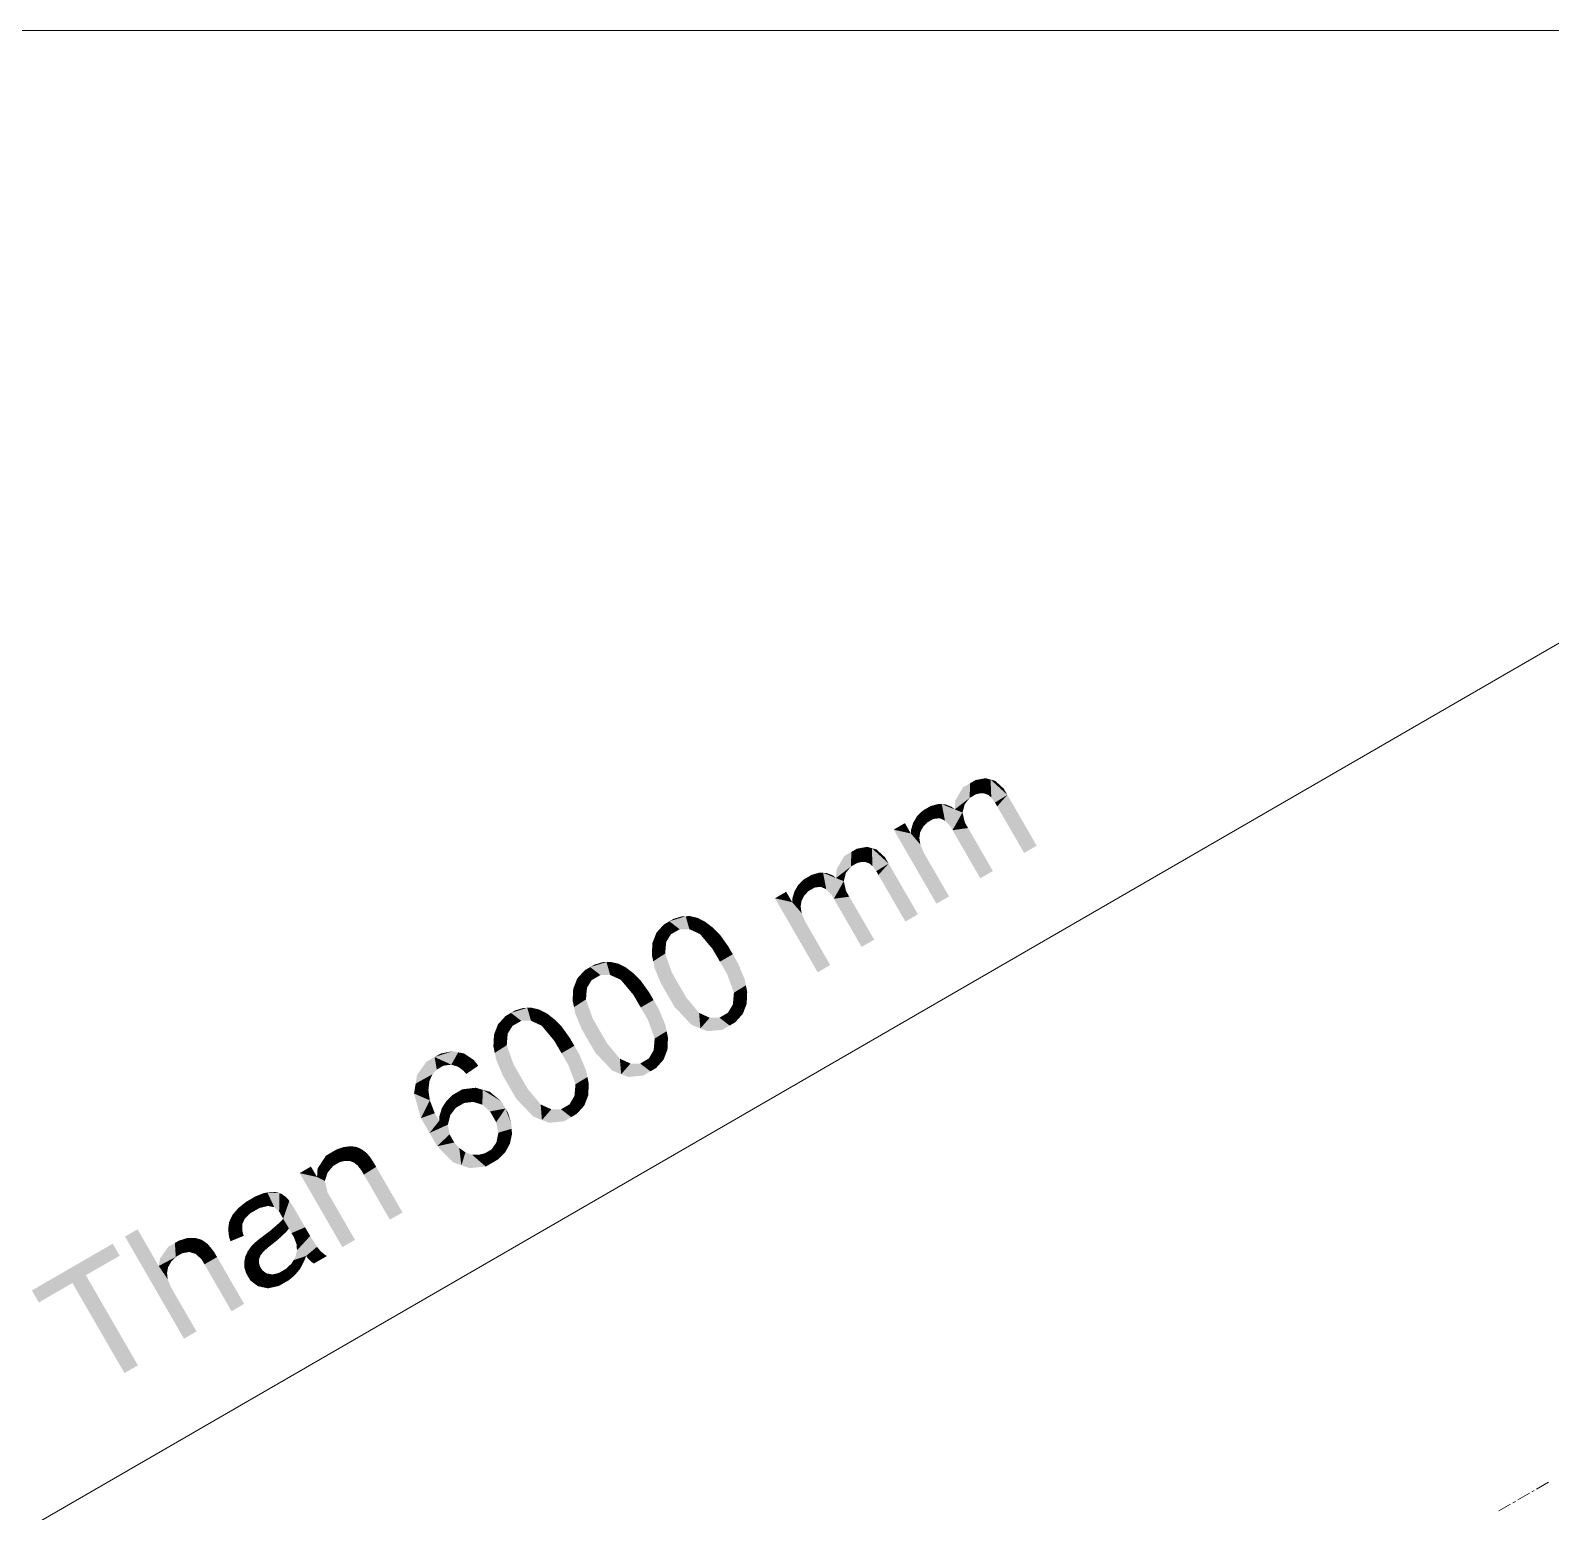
# Model space of a CAD drawing. Header units: millimetres. Extents: x 2 to 579, y 1 to 405.
# Drawn here: x 211.97 to 229.37, y 119.56 to 136.51 of the extents above; entities that cross this region are included whole.
import ezdxf

# ---------------------------------------------------------------- set-up
doc = ezdxf.new("R2010")
doc.units = ezdxf.units.MM
doc.linetypes.add('XKITLINE00', pattern=[0])
doc.layers.add('LinkedObject', color=7, linetype='Continuous', lineweight=0)

# ---------------------------------------------------------------- blocks, each defined once
blk = doc.blocks.new('*A4')
at = {"layer": 'LinkedObject'}
for points in [[(222.962, 127.934), (222.791, 127.929), (222.908, 127.95)], [(222.892, 127.775), (222.791, 127.929), (222.962, 127.934)], [(222.962, 127.934), (222.935, 127.759), (222.892, 127.775)], [(222.935, 127.759), (222.962, 127.934), (222.953, 127.744)], [(222.953, 127.744), (222.962, 127.934), (222.971, 127.729)], [(223.113, 127.831), (222.962, 127.934), (223.017, 127.919)], [(223.155, 127.759), (222.962, 127.934), (223.113, 127.831)], [(223.013, 127.671), (222.962, 127.934), (223.155, 127.759)], [(222.971, 127.729), (222.962, 127.934), (223.013, 127.671)], [(222.728, 127.892), (222.552, 127.593), (222.647, 127.846)], [(222.723, 127.724), (222.552, 127.593), (222.728, 127.892)], [(222.647, 127.846), (222.552, 127.593), (222.559, 127.696)], [(222.723, 127.724), (222.728, 127.892), (222.767, 127.749)], [(222.791, 127.929), (222.842, 127.777), (222.728, 127.892)], [(222.728, 127.892), (222.842, 127.777), (222.792, 127.764)], [(222.767, 127.749), (222.728, 127.892), (222.792, 127.764)], [(222.842, 127.777), (222.791, 127.929), (222.867, 127.776)], [(222.867, 127.776), (222.791, 127.929), (222.892, 127.775)], [(223.155, 127.759), (223.038, 127.628), (223.013, 127.671)], [(223.038, 127.628), (223.155, 127.759), (223.347, 127.094)], [(223.347, 127.094), (223.155, 127.759), (223.491, 127.177)], [(222.307, 127.483), (222.185, 127.578), (222.227, 127.603)], [(222.274, 127.63), (222.378, 127.492), (222.227, 127.603)], [(222.227, 127.603), (222.378, 127.492), (222.307, 127.483)], [(222.363, 127.655), (222.378, 127.492), (222.274, 127.63)], [(222.404, 127.653), (222.378, 127.492), (222.363, 127.655)], [(222.404, 127.653), (222.409, 127.479), (222.378, 127.492)], [(222.409, 127.479), (222.404, 127.653), (222.44, 127.465)], [(222.519, 127.621), (222.404, 127.653), (222.445, 127.651)], [(222.552, 127.593), (222.404, 127.653), (222.519, 127.621)], [(222.499, 127.403), (222.404, 127.653), (222.552, 127.593)], [(222.44, 127.465), (222.404, 127.653), (222.499, 127.403)], [(222.499, 127.403), (222.552, 127.593), (222.527, 127.355)], [(222.641, 127.558), (222.527, 127.355), (222.552, 127.593)], [(222.666, 127.651), (222.552, 127.593), (222.723, 127.724)], [(222.654, 127.604), (222.552, 127.593), (222.666, 127.651)], [(222.552, 127.593), (222.654, 127.604), (222.641, 127.558)], [(222.05, 127.317), (221.853, 127.361), (221.982, 127.436)], [(222.099, 127.478), (222.052, 127.359), (222.076, 127.44)], [(222.19, 127.395), (222.052, 127.359), (222.099, 127.478)], [(222.121, 127.516), (222.237, 127.443), (222.099, 127.478)], [(222.099, 127.478), (222.237, 127.443), (222.19, 127.395)], [(222.185, 127.578), (222.237, 127.443), (222.121, 127.516)], [(222.237, 127.443), (222.185, 127.578), (222.267, 127.46)], [(222.267, 127.46), (222.185, 127.578), (222.307, 127.483)], [(222.667, 127.445), (222.527, 127.355), (222.641, 127.558)], [(222.705, 127.38), (222.527, 127.355), (222.667, 127.445)], [(221.853, 127.361), (222.05, 127.317), (222.343, 126.514)], [(222.157, 127.333), (222.05, 127.317), (222.052, 127.359)], [(222.147, 127.265), (222.05, 127.317), (222.157, 127.333)], [(222.199, 127.095), (222.487, 126.597), (222.05, 127.317)], [(222.199, 127.095), (222.05, 127.317), (222.159, 127.19)], [(222.159, 127.19), (222.05, 127.317), (222.153, 127.227)], [(222.153, 127.227), (222.05, 127.317), (222.147, 127.265)], [(222.343, 126.514), (222.05, 127.317), (222.487, 126.597)], [(222.174, 127.364), (222.052, 127.359), (222.19, 127.395)], [(222.157, 127.333), (222.052, 127.359), (222.174, 127.364)], [(222.527, 127.355), (222.705, 127.38), (222.845, 126.804)], [(222.845, 126.804), (222.705, 127.38), (222.989, 126.888)], [(221.369, 127.106), (221.192, 126.807), (221.288, 127.06)], [(221.363, 126.938), (221.192, 126.807), (221.369, 127.106)], [(221.363, 126.938), (221.369, 127.106), (221.408, 126.964)], [(221.432, 127.143), (221.482, 126.991), (221.369, 127.106)], [(221.369, 127.106), (221.482, 126.991), (221.433, 126.978)], [(221.408, 126.964), (221.369, 127.106), (221.433, 126.978)], [(221.603, 127.149), (221.432, 127.143), (221.549, 127.164)], [(221.532, 126.989), (221.432, 127.143), (221.603, 127.149)], [(221.482, 126.991), (221.432, 127.143), (221.507, 126.99)], [(221.507, 126.99), (221.432, 127.143), (221.532, 126.989)], [(221.603, 127.149), (221.575, 126.974), (221.532, 126.989)], [(221.575, 126.974), (221.603, 127.149), (221.593, 126.959)], [(221.593, 126.959), (221.603, 127.149), (221.611, 126.944)], [(221.753, 127.046), (221.603, 127.149), (221.657, 127.134)], [(221.795, 126.973), (221.603, 127.149), (221.753, 127.046)], [(221.654, 126.886), (221.603, 127.149), (221.795, 126.973)], [(221.611, 126.944), (221.603, 127.149), (221.654, 126.886)], [(221.288, 127.06), (221.192, 126.807), (221.2, 126.91)], [(221.306, 126.866), (221.192, 126.807), (221.363, 126.938)], [(221.795, 126.973), (221.679, 126.843), (221.654, 126.886)], [(221.679, 126.843), (221.795, 126.973), (221.987, 126.309)], [(221.987, 126.309), (221.795, 126.973), (222.131, 126.392)], [(220.761, 126.73), (220.877, 126.657), (220.739, 126.692)], [(220.826, 126.793), (220.877, 126.657), (220.761, 126.73)], [(220.947, 126.698), (220.826, 126.793), (220.868, 126.817)], [(220.877, 126.657), (220.826, 126.793), (220.908, 126.675)], [(220.908, 126.675), (220.826, 126.793), (220.947, 126.698)], [(220.915, 126.844), (221.018, 126.707), (220.868, 126.817)], [(220.868, 126.817), (221.018, 126.707), (220.947, 126.698)], [(221.003, 126.869), (221.018, 126.707), (220.915, 126.844)], [(221.045, 126.867), (221.018, 126.707), (221.003, 126.869)], [(221.045, 126.867), (221.05, 126.693), (221.018, 126.707)], [(221.05, 126.693), (221.045, 126.867), (221.081, 126.679)], [(221.16, 126.835), (221.045, 126.867), (221.086, 126.865)], [(221.192, 126.807), (221.045, 126.867), (221.16, 126.835)], [(221.14, 126.617), (221.045, 126.867), (221.192, 126.807)], [(221.081, 126.679), (221.045, 126.867), (221.14, 126.617)], [(221.14, 126.617), (221.192, 126.807), (221.168, 126.57)], [(221.282, 126.772), (221.168, 126.57), (221.192, 126.807)], [(221.307, 126.66), (221.168, 126.57), (221.282, 126.772)], [(221.294, 126.819), (221.192, 126.807), (221.306, 126.866)], [(221.192, 126.807), (221.294, 126.819), (221.282, 126.772)], [(220.691, 126.531), (220.494, 126.576), (220.622, 126.65)], [(220.494, 126.576), (220.691, 126.531), (220.983, 125.728)], [(220.798, 126.547), (220.691, 126.531), (220.693, 126.574)], [(220.788, 126.479), (220.691, 126.531), (220.798, 126.547)], [(220.739, 126.692), (220.693, 126.574), (220.717, 126.654)], [(220.831, 126.609), (220.693, 126.574), (220.739, 126.692)], [(220.814, 126.578), (220.693, 126.574), (220.831, 126.609)], [(220.798, 126.547), (220.693, 126.574), (220.814, 126.578)], [(220.739, 126.692), (220.877, 126.657), (220.831, 126.609)], [(221.345, 126.594), (221.168, 126.57), (221.307, 126.66)], [(221.168, 126.57), (221.345, 126.594), (221.486, 126.019)], [(221.486, 126.019), (221.345, 126.594), (221.63, 126.102)], [(219.472, 126.37), (219.285, 126.312), (219.426, 126.368)], [(219.514, 126.222), (219.285, 126.312), (219.472, 126.37)], [(219.426, 126.368), (219.285, 126.312), (219.332, 126.34)], [(219.519, 126.372), (219.575, 126.194), (219.472, 126.37)], [(219.472, 126.37), (219.575, 126.194), (219.514, 126.222)], [(219.609, 126.351), (219.575, 126.194), (219.519, 126.372)], [(220.84, 126.309), (221.127, 125.811), (220.691, 126.531)], [(220.84, 126.309), (220.691, 126.531), (220.8, 126.404)], [(220.8, 126.404), (220.691, 126.531), (220.794, 126.442)], [(220.794, 126.442), (220.691, 126.531), (220.788, 126.479)], [(220.983, 125.728), (220.691, 126.531), (221.127, 125.811)], [(219.222, 126.276), (219.303, 126.164), (219.136, 126.18)], [(219.285, 126.312), (219.303, 126.164), (219.222, 126.276)], [(219.285, 126.312), (219.403, 126.221), (219.353, 126.192)], [(219.403, 126.221), (219.285, 126.312), (219.514, 126.222)], [(219.303, 126.164), (219.285, 126.312), (219.353, 126.192)], [(219.652, 126.328), (219.575, 126.194), (219.609, 126.351)], [(219.652, 126.328), (219.636, 126.166), (219.575, 126.194)], [(219.696, 126.306), (219.636, 126.166), (219.652, 126.328)], [(219.782, 126.24), (219.636, 126.166), (219.696, 126.306)], [(219.825, 126.196), (219.636, 126.166), (219.782, 126.24)], [(219.825, 126.196), (219.78, 125.994), (219.636, 126.166)], [(219.868, 126.153), (219.78, 125.994), (219.825, 126.196)], [(219.091, 126.064), (219.243, 126.017), (219.084, 125.93)], [(219.084, 125.93), (219.243, 126.017), (219.1, 125.854)], [(219.249, 126.076), (219.091, 126.064), (219.114, 126.122)], [(219.243, 126.017), (219.091, 126.064), (219.249, 126.076)], [(219.1, 125.854), (219.243, 126.017), (219.237, 125.943)], [(219.136, 126.18), (219.303, 126.164), (219.114, 126.122)], [(219.114, 126.122), (219.303, 126.164), (219.249, 126.076)], [(219.961, 126.022), (219.78, 125.994), (219.868, 126.153)], [(219.961, 126.022), (219.864, 125.85), (219.78, 125.994)], [(220.011, 125.935), (219.864, 125.85), (219.961, 126.022)], [(218.565, 125.846), (218.378, 125.788), (218.519, 125.844)], [(218.607, 125.698), (218.378, 125.788), (218.565, 125.846)], [(218.519, 125.844), (218.378, 125.788), (218.425, 125.815)], [(218.612, 125.847), (218.668, 125.67), (218.565, 125.846)], [(218.565, 125.846), (218.668, 125.67), (218.607, 125.698)], [(218.702, 125.827), (218.668, 125.67), (218.612, 125.847)], [(219.237, 125.943), (219.19, 125.599), (219.1, 125.854)], [(219.1, 125.854), (219.19, 125.599), (219.115, 125.778)], [(219.314, 125.724), (219.19, 125.599), (219.237, 125.943)], [(220.011, 125.935), (219.947, 125.706), (219.864, 125.85)], [(220.07, 125.832), (219.947, 125.706), (220.011, 125.935)], [(218.315, 125.751), (218.396, 125.64), (218.229, 125.656)], [(218.378, 125.788), (218.396, 125.64), (218.315, 125.751)], [(218.378, 125.788), (218.496, 125.697), (218.446, 125.668)], [(218.496, 125.697), (218.378, 125.788), (218.607, 125.698)], [(218.396, 125.64), (218.378, 125.788), (218.446, 125.668)], [(218.745, 125.804), (218.668, 125.67), (218.702, 125.827)], [(218.745, 125.804), (218.729, 125.642), (218.668, 125.67)], [(218.789, 125.782), (218.729, 125.642), (218.745, 125.804)], [(218.875, 125.716), (218.729, 125.642), (218.789, 125.782)], [(218.918, 125.672), (218.729, 125.642), (218.875, 125.716)], [(218.918, 125.672), (218.873, 125.47), (218.729, 125.642)], [(218.961, 125.628), (218.873, 125.47), (218.918, 125.672)], [(219.19, 125.599), (219.314, 125.724), (219.25, 125.495)], [(219.25, 125.495), (219.314, 125.724), (219.397, 125.58)], [(219.947, 125.706), (220.07, 125.832), (220.024, 125.495)], [(220.024, 125.495), (220.07, 125.832), (220.161, 125.579)], [(220.161, 125.579), (220.07, 125.832), (220.145, 125.654)], [(218.184, 125.539), (218.336, 125.493), (218.177, 125.405)], [(218.342, 125.552), (218.184, 125.539), (218.207, 125.598)], [(218.336, 125.493), (218.184, 125.539), (218.342, 125.552)], [(218.229, 125.656), (218.396, 125.64), (218.207, 125.598)], [(218.207, 125.598), (218.396, 125.64), (218.342, 125.552)], [(219.054, 125.498), (218.873, 125.47), (218.961, 125.628)], [(219.054, 125.498), (218.957, 125.326), (218.873, 125.47)], [(219.104, 125.411), (218.957, 125.326), (219.054, 125.498)], [(219.397, 125.58), (219.345, 125.331), (219.25, 125.495)], [(219.481, 125.436), (219.345, 125.331), (219.397, 125.58)], [(220.161, 125.579), (220.018, 125.428), (220.024, 125.495)], [(220.176, 125.503), (220.018, 125.428), (220.161, 125.579)], [(220.17, 125.369), (220.018, 125.428), (220.176, 125.503)], [(217.658, 125.322), (217.471, 125.264), (217.612, 125.32)], [(217.7, 125.174), (217.471, 125.264), (217.658, 125.322)], [(217.612, 125.32), (217.471, 125.264), (217.518, 125.291)], [(217.705, 125.323), (217.761, 125.146), (217.658, 125.322)], [(217.658, 125.322), (217.761, 125.146), (217.7, 125.174)], [(217.795, 125.302), (217.761, 125.146), (217.705, 125.323)], [(218.177, 125.405), (218.336, 125.493), (218.193, 125.33)], [(218.193, 125.33), (218.336, 125.493), (218.33, 125.418)], [(218.33, 125.418), (218.283, 125.075), (218.193, 125.33)], [(218.193, 125.33), (218.283, 125.075), (218.208, 125.254)], [(218.407, 125.2), (218.283, 125.075), (218.33, 125.418)], [(219.104, 125.411), (219.04, 125.182), (218.957, 125.326)], [(219.163, 125.308), (219.04, 125.182), (219.104, 125.411)], [(219.481, 125.436), (219.64, 125.086), (219.345, 125.331)], [(219.345, 125.331), (219.64, 125.086), (219.54, 125.126)], [(219.625, 125.264), (219.64, 125.086), (219.481, 125.436)], [(220.148, 125.31), (219.956, 125.266), (220.012, 125.361)], [(220.018, 125.428), (220.17, 125.369), (220.012, 125.361)], [(220.012, 125.361), (220.17, 125.369), (220.148, 125.31)], [(217.408, 125.227), (217.489, 125.115), (217.322, 125.132)], [(217.471, 125.264), (217.489, 125.115), (217.408, 125.227)], [(217.471, 125.264), (217.589, 125.173), (217.539, 125.144)], [(217.589, 125.173), (217.471, 125.264), (217.7, 125.174)], [(217.489, 125.115), (217.471, 125.264), (217.539, 125.144)], [(217.838, 125.28), (217.761, 125.146), (217.795, 125.302)], [(217.838, 125.28), (217.822, 125.118), (217.761, 125.146)], [(217.882, 125.258), (217.822, 125.118), (217.838, 125.28)], [(217.968, 125.191), (217.822, 125.118), (217.882, 125.258)], [(218.011, 125.148), (217.822, 125.118), (217.968, 125.191)], [(218.011, 125.148), (217.966, 124.946), (217.822, 125.118)], [(218.054, 125.104), (217.966, 124.946), (218.011, 125.148)], [(218.283, 125.075), (218.407, 125.2), (218.343, 124.971)], [(218.343, 124.971), (218.407, 125.2), (218.49, 125.056)], [(219.04, 125.182), (219.163, 125.308), (219.117, 124.971)], [(219.117, 124.971), (219.163, 125.308), (219.254, 125.054)], [(219.254, 125.054), (219.163, 125.308), (219.238, 125.13)], [(219.64, 125.086), (219.625, 125.264), (219.686, 125.236)], [(219.747, 125.208), (219.64, 125.086), (219.686, 125.236)], [(219.747, 125.208), (219.975, 125.119), (219.64, 125.086)], [(219.858, 125.209), (219.975, 125.119), (219.747, 125.208)], [(219.975, 125.119), (219.858, 125.209), (219.907, 125.237)], [(219.956, 125.266), (219.975, 125.119), (219.907, 125.237)], [(220.125, 125.252), (219.956, 125.266), (220.148, 125.31)], [(220.039, 125.156), (219.956, 125.266), (220.125, 125.252)], [(219.975, 125.119), (219.956, 125.266), (220.039, 125.156)], [(217.277, 125.015), (217.429, 124.969), (217.27, 124.881)], [(217.435, 125.028), (217.277, 125.015), (217.3, 125.074)], [(217.429, 124.969), (217.277, 125.015), (217.435, 125.028)], [(217.322, 125.132), (217.489, 125.115), (217.3, 125.074)], [(217.3, 125.074), (217.489, 125.115), (217.435, 125.028)], [(218.147, 124.974), (217.966, 124.946), (218.054, 125.104)], [(218.147, 124.974), (218.05, 124.802), (217.966, 124.946)], [(218.197, 124.887), (218.05, 124.802), (218.147, 124.974)], [(218.49, 125.056), (218.438, 124.807), (218.343, 124.971)], [(218.574, 124.912), (218.438, 124.807), (218.49, 125.056)], [(219.254, 125.054), (219.111, 124.904), (219.117, 124.971)], [(219.269, 124.979), (219.111, 124.904), (219.254, 125.054)], [(219.263, 124.845), (219.111, 124.904), (219.269, 124.979)], [(219.64, 125.086), (219.975, 125.119), (219.723, 125.054)], [(219.723, 125.054), (219.975, 125.119), (219.891, 125.07)], [(216.801, 124.825), (216.597, 124.758), (216.666, 124.798)], [(216.867, 124.812), (216.597, 124.758), (216.801, 124.825)], [(216.788, 124.671), (216.597, 124.758), (216.867, 124.812)], [(216.788, 124.671), (216.867, 124.812), (216.835, 124.657)], [(216.867, 124.812), (216.864, 124.648), (216.835, 124.657)], [(216.864, 124.648), (216.867, 124.812), (216.927, 124.602)], [(217.049, 124.722), (216.867, 124.812), (216.934, 124.799)], [(216.927, 124.602), (216.867, 124.812), (217.049, 124.722)], [(217.27, 124.881), (217.429, 124.969), (217.286, 124.806)], [(217.286, 124.806), (217.429, 124.969), (217.423, 124.894)], [(217.423, 124.894), (217.376, 124.551), (217.286, 124.806)], [(217.286, 124.806), (217.376, 124.551), (217.301, 124.73)], [(217.5, 124.676), (217.376, 124.551), (217.423, 124.894)], [(218.197, 124.887), (218.133, 124.658), (218.05, 124.802)], [(218.256, 124.784), (218.133, 124.658), (218.197, 124.887)], [(218.574, 124.912), (218.733, 124.562), (218.438, 124.807)], [(218.438, 124.807), (218.733, 124.562), (218.633, 124.602)], [(218.718, 124.74), (218.733, 124.562), (218.574, 124.912)], [(219.241, 124.786), (219.049, 124.741), (219.105, 124.837)], [(219.111, 124.904), (219.263, 124.845), (219.105, 124.837)], [(219.105, 124.837), (219.263, 124.845), (219.241, 124.786)], [(216.597, 124.758), (216.38, 124.454), (216.504, 124.705)], [(216.622, 124.615), (216.38, 124.454), (216.597, 124.758)], [(216.504, 124.705), (216.38, 124.454), (216.396, 124.553)], [(216.597, 124.758), (216.699, 124.66), (216.656, 124.635)], [(216.699, 124.66), (216.597, 124.758), (216.788, 124.671)], [(216.622, 124.615), (216.597, 124.758), (216.656, 124.635)], [(216.927, 124.602), (217.049, 124.722), (216.961, 124.565)], [(216.961, 124.565), (217.049, 124.722), (217.097, 124.659)], [(217.376, 124.551), (217.5, 124.676), (217.436, 124.447)], [(217.436, 124.447), (217.5, 124.676), (217.583, 124.532)], [(218.133, 124.658), (218.256, 124.784), (218.21, 124.447)], [(218.21, 124.447), (218.256, 124.784), (218.347, 124.53)], [(218.347, 124.53), (218.256, 124.784), (218.331, 124.606)], [(218.733, 124.562), (218.718, 124.74), (218.779, 124.712)], [(218.84, 124.684), (218.733, 124.562), (218.779, 124.712)], [(218.84, 124.684), (219.068, 124.595), (218.733, 124.562)], [(218.951, 124.684), (219.068, 124.595), (218.84, 124.684)], [(219.068, 124.595), (218.951, 124.684), (219, 124.713)], [(219.049, 124.741), (219.068, 124.595), (219, 124.713)], [(219.218, 124.728), (219.049, 124.741), (219.241, 124.786)], [(219.132, 124.632), (219.049, 124.741), (219.218, 124.728)], [(219.068, 124.595), (219.049, 124.741), (219.132, 124.632)], [(216.538, 124.483), (216.361, 124.341), (216.38, 124.454)], [(216.526, 124.38), (216.361, 124.341), (216.538, 124.483)], [(216.572, 124.561), (216.38, 124.454), (216.622, 124.615)], [(216.557, 124.527), (216.38, 124.454), (216.572, 124.561)], [(216.38, 124.454), (216.557, 124.527), (216.538, 124.483)], [(217.583, 124.532), (217.531, 124.282), (217.436, 124.447)], [(217.667, 124.388), (217.531, 124.282), (217.583, 124.532)], [(218.347, 124.53), (218.204, 124.38), (218.21, 124.447)], [(218.362, 124.455), (218.204, 124.38), (218.347, 124.53)], [(218.356, 124.32), (218.204, 124.38), (218.362, 124.455)], [(218.733, 124.562), (219.068, 124.595), (218.816, 124.53)], [(218.816, 124.53), (219.068, 124.595), (218.984, 124.546)], [(216.534, 124.321), (216.361, 124.341), (216.526, 124.38)], [(216.542, 124.263), (216.441, 124.059), (216.361, 124.341)], [(216.542, 124.263), (216.361, 124.341), (216.534, 124.321)], [(216.802, 124.324), (216.888, 124.205), (216.735, 124.259)], [(216.937, 124.233), (216.802, 124.324), (216.844, 124.348)], [(216.888, 124.205), (216.802, 124.324), (216.937, 124.233)], [(216.915, 124.389), (217.039, 124.245), (216.844, 124.348)], [(216.844, 124.348), (217.039, 124.245), (216.937, 124.233)], [(217.068, 124.407), (217.039, 124.245), (216.915, 124.389)], [(217.149, 124.383), (217.039, 124.245), (217.068, 124.407)], [(217.039, 124.245), (217.149, 124.383), (217.091, 124.229)], [(217.149, 124.383), (217.143, 124.213), (217.091, 124.229)], [(217.143, 124.213), (217.149, 124.383), (217.231, 124.136)], [(217.36, 124.252), (217.149, 124.383), (217.23, 124.36)], [(217.408, 124.169), (217.149, 124.383), (217.36, 124.252)], [(217.231, 124.136), (217.149, 124.383), (217.408, 124.169)], [(217.667, 124.388), (217.826, 124.038), (217.531, 124.282)], [(217.531, 124.282), (217.826, 124.038), (217.726, 124.078)], [(217.811, 124.216), (217.826, 124.038), (217.667, 124.388)], [(218.334, 124.262), (218.142, 124.217), (218.198, 124.313)], [(218.204, 124.38), (218.356, 124.32), (218.198, 124.313)], [(218.198, 124.313), (218.356, 124.32), (218.334, 124.262)], [(216.599, 124.116), (216.441, 124.059), (216.542, 124.263)], [(216.599, 124.116), (216.539, 123.889), (216.441, 124.059)], [(216.649, 124.028), (216.539, 123.889), (216.599, 124.116)], [(216.708, 124.218), (216.649, 124.028), (216.682, 124.178)], [(216.839, 124.176), (216.649, 124.028), (216.708, 124.218)], [(216.682, 124.178), (216.649, 124.028), (216.652, 124.082)], [(216.776, 124.094), (216.649, 124.028), (216.839, 124.176)], [(216.735, 124.259), (216.888, 124.205), (216.708, 124.218)], [(216.708, 124.218), (216.888, 124.205), (216.839, 124.176)], [(217.231, 124.136), (217.408, 124.169), (217.266, 124.075)], [(217.408, 124.169), (217.302, 124.012), (217.266, 124.075)], [(217.302, 124.012), (217.408, 124.169), (217.327, 123.893)], [(217.327, 123.893), (217.408, 124.169), (217.479, 123.937)], [(217.475, 123.998), (217.408, 124.169), (217.44, 124.114)], [(217.479, 123.937), (217.408, 124.169), (217.475, 123.998)], [(217.826, 124.038), (217.811, 124.216), (217.872, 124.188)], [(217.933, 124.16), (217.826, 124.038), (217.872, 124.188)], [(217.933, 124.16), (218.161, 124.071), (217.826, 124.038)], [(218.044, 124.16), (218.161, 124.071), (217.933, 124.16)], [(218.161, 124.071), (218.044, 124.16), (218.093, 124.189)], [(218.142, 124.217), (218.161, 124.071), (218.093, 124.189)], [(218.311, 124.203), (218.142, 124.217), (218.334, 124.262)], [(218.225, 124.108), (218.142, 124.217), (218.311, 124.203)], [(218.161, 124.071), (218.142, 124.217), (218.225, 124.108)], [(216.539, 123.889), (216.649, 124.028), (216.749, 123.985)], [(216.749, 123.985), (216.627, 123.738), (216.539, 123.889)], [(216.768, 123.874), (216.627, 123.738), (216.749, 123.985)], [(216.763, 124.039), (216.649, 124.028), (216.776, 124.094)], [(216.649, 124.028), (216.763, 124.039), (216.749, 123.985)], [(217.479, 123.937), (217.316, 123.838), (217.327, 123.893)], [(217.483, 123.876), (217.316, 123.838), (217.479, 123.937)], [(217.826, 124.038), (218.161, 124.071), (217.909, 124.006)], [(217.909, 124.006), (218.161, 124.071), (218.077, 124.022)], [(216.627, 123.738), (216.768, 123.874), (216.801, 123.817)], [(216.822, 123.78), (216.627, 123.738), (216.801, 123.817)], [(216.822, 123.78), (216.904, 123.52), (216.627, 123.738)], [(216.879, 123.718), (216.904, 123.52), (216.822, 123.78)], [(217.432, 123.716), (217.248, 123.7), (217.305, 123.782)], [(217.316, 123.838), (217.459, 123.766), (217.305, 123.782)], [(217.305, 123.782), (217.459, 123.766), (217.432, 123.716)], [(217.459, 123.766), (217.316, 123.838), (217.483, 123.876)], [(215.439, 123.68), (215.257, 123.482), (215.352, 123.629)], [(215.435, 123.511), (215.257, 123.482), (215.439, 123.68)], [(215.435, 123.511), (215.439, 123.68), (215.48, 123.538)], [(215.478, 123.702), (215.566, 123.57), (215.439, 123.68)], [(215.439, 123.68), (215.566, 123.57), (215.509, 123.554)], [(215.48, 123.538), (215.439, 123.68), (215.509, 123.554)], [(215.556, 123.728), (215.566, 123.57), (215.478, 123.702)], [(215.596, 123.733), (215.566, 123.57), (215.556, 123.728)], [(215.566, 123.57), (215.596, 123.733), (215.595, 123.57)], [(215.596, 123.733), (215.624, 123.569), (215.595, 123.57)], [(215.704, 123.729), (215.596, 123.733), (215.636, 123.738)], [(215.733, 123.716), (215.596, 123.733), (215.704, 123.729)], [(215.673, 123.551), (215.596, 123.733), (215.733, 123.716)], [(215.624, 123.569), (215.596, 123.733), (215.673, 123.551)], [(215.733, 123.716), (215.694, 123.534), (215.673, 123.551)], [(215.762, 123.703), (215.694, 123.534), (215.733, 123.716)], [(215.815, 123.663), (215.694, 123.534), (215.762, 123.703)], [(215.694, 123.534), (215.815, 123.663), (215.715, 123.517)], [(215.715, 123.517), (215.815, 123.663), (215.839, 123.636)], [(215.839, 123.636), (215.762, 123.457), (215.715, 123.517)], [(215.855, 123.618), (215.762, 123.457), (215.839, 123.636)], [(215.899, 123.551), (215.762, 123.457), (215.855, 123.618)], [(216.627, 123.738), (216.904, 123.52), (216.809, 123.553)], [(216.914, 123.693), (216.904, 123.52), (216.879, 123.718)], [(216.904, 123.52), (216.914, 123.693), (216.95, 123.668)], [(216.95, 123.668), (217.183, 123.505), (216.904, 123.52)], [(217.024, 123.642), (217.183, 123.505), (216.95, 123.668)], [(217.062, 123.64), (217.183, 123.505), (217.024, 123.642)], [(217.101, 123.639), (217.183, 123.505), (217.062, 123.64)], [(217.17, 123.656), (217.273, 123.557), (217.101, 123.639)], [(217.101, 123.639), (217.273, 123.557), (217.183, 123.505)], [(217.273, 123.557), (217.17, 123.656), (217.202, 123.674)], [(217.248, 123.7), (217.273, 123.557), (217.202, 123.674)], [(217.405, 123.667), (217.248, 123.7), (217.432, 123.716)], [(217.326, 123.588), (217.248, 123.7), (217.405, 123.667)], [(217.273, 123.557), (217.248, 123.7), (217.326, 123.588)], [(215.251, 123.385), (215.052, 123.43), (215.181, 123.505)], [(215.052, 123.43), (215.418, 123.129), (215.541, 122.583)], [(215.418, 123.129), (215.052, 123.43), (215.371, 123.21)], [(215.34, 123.34), (215.052, 123.43), (215.251, 123.385)], [(215.371, 123.21), (215.052, 123.43), (215.34, 123.34)], [(215.257, 123.482), (215.373, 123.437), (215.251, 123.385)], [(215.251, 123.385), (215.373, 123.437), (215.34, 123.34)], [(215.373, 123.437), (215.257, 123.482), (215.435, 123.511)], [(215.899, 123.551), (215.787, 123.413), (215.762, 123.457)], [(215.928, 123.501), (215.787, 123.413), (215.899, 123.551)], [(215.787, 123.413), (215.928, 123.501), (216.085, 122.897)], [(216.085, 122.897), (215.928, 123.501), (216.229, 122.98)], [(216.904, 123.52), (217.183, 123.505), (216.999, 123.487)], [(214.437, 123.1), (214.316, 122.991), (214.349, 123.029)], [(214.488, 122.971), (214.316, 122.991), (214.437, 123.1)], [(214.491, 123.131), (214.593, 123.031), (214.437, 123.1)], [(214.488, 122.971), (214.437, 123.1), (214.539, 123)], [(214.539, 123), (214.437, 123.1), (214.593, 123.031)], [(214.682, 123.208), (214.491, 123.131), (214.641, 123.201)], [(214.689, 123.054), (214.491, 123.131), (214.682, 123.208)], [(214.641, 123.201), (214.491, 123.131), (214.545, 123.163)], [(214.593, 123.031), (214.491, 123.131), (214.689, 123.054)], [(214.792, 123.211), (214.682, 123.208), (214.723, 123.215)], [(214.819, 123.201), (214.682, 123.208), (214.792, 123.211)], [(214.689, 123.054), (214.682, 123.208), (214.73, 123.046)], [(214.73, 123.046), (214.682, 123.208), (214.761, 123.04)], [(214.682, 123.208), (214.817, 122.99), (214.761, 123.04)], [(214.819, 123.201), (214.817, 122.99), (214.682, 123.208)], [(214.846, 123.191), (214.817, 122.99), (214.819, 123.201)], [(214.896, 123.155), (214.817, 122.99), (214.846, 123.191)], [(214.92, 123.129), (214.817, 122.99), (214.896, 123.155)], [(214.817, 122.99), (214.92, 123.129), (214.934, 123.113)], [(214.817, 122.99), (214.934, 123.113), (214.842, 122.946)], [(214.842, 122.946), (214.934, 123.113), (214.844, 122.942)], [(214.844, 122.942), (214.934, 123.113), (214.855, 122.923)], [(214.855, 122.923), (214.934, 123.113), (214.863, 122.908)], [(214.863, 122.908), (214.934, 123.113), (214.929, 122.796)], [(214.976, 123.049), (214.929, 122.796), (214.934, 123.113)], [(215.541, 122.583), (215.418, 123.129), (215.685, 122.666)], [(214.41, 122.878), (214.239, 122.832), (214.424, 122.91)], [(214.245, 122.872), (214.424, 122.91), (214.239, 122.832)], [(214.283, 122.952), (214.424, 122.91), (214.245, 122.872)], [(214.316, 122.991), (214.424, 122.91), (214.283, 122.952)], [(214.424, 122.91), (214.316, 122.991), (214.488, 122.971)], [(214.863, 122.908), (214.929, 122.796), (214.83, 122.87)], [(215.004, 123.001), (214.929, 122.796), (214.976, 123.049)], [(215.004, 123.001), (214.958, 122.743), (214.929, 122.796)], [(215.114, 122.81), (214.958, 122.743), (215.004, 123.001)], [(213.438, 122.367), (213.052, 122.703), (213.196, 122.787)], [(214.239, 122.832), (214.26, 122.65), (214.233, 122.792)], [(214.233, 122.792), (214.26, 122.65), (214.243, 122.701)], [(214.396, 122.847), (214.239, 122.832), (214.41, 122.878)], [(214.396, 122.847), (214.26, 122.65), (214.239, 122.832)], [(214.397, 122.764), (214.26, 122.65), (214.396, 122.847)], [(214.26, 122.65), (214.397, 122.764), (214.411, 122.712)], [(214.636, 122.711), (214.726, 122.607), (214.596, 122.681)], [(214.717, 122.772), (214.797, 122.663), (214.636, 122.711)], [(214.636, 122.711), (214.797, 122.663), (214.726, 122.607)], [(214.83, 122.87), (214.929, 122.796), (214.717, 122.772)], [(214.717, 122.772), (214.929, 122.796), (214.797, 122.663)], [(214.797, 122.663), (214.929, 122.796), (214.899, 122.758)], [(215.114, 122.81), (214.986, 122.696), (214.958, 122.743)], [(214.986, 122.696), (215.114, 122.81), (215.016, 122.617)], [(215.003, 122.469), (215.172, 122.71), (215.25, 122.586)], [(215.021, 122.546), (215.172, 122.71), (215.003, 122.469)], [(215.016, 122.617), (215.114, 122.81), (215.172, 122.71)], [(215.172, 122.71), (215.018, 122.586), (215.016, 122.617)], [(215.018, 122.586), (215.172, 122.71), (215.021, 122.546)], [(212.604, 122.261), (211.986, 122.087), (212.912, 122.622)], [(212.604, 122.261), (212.912, 122.622), (212.991, 122.484)], [(213.052, 122.703), (213.438, 122.367), (213.727, 121.535)], [(213.623, 122.63), (213.438, 122.367), (213.547, 122.586)], [(213.634, 122.47), (213.438, 122.367), (213.623, 122.63)], [(213.547, 122.586), (213.438, 122.367), (213.454, 122.454)], [(213.67, 122.657), (213.788, 122.527), (213.623, 122.63)], [(213.623, 122.63), (213.788, 122.527), (213.708, 122.513)], [(213.634, 122.47), (213.623, 122.63), (213.665, 122.489)], [(213.665, 122.489), (213.623, 122.63), (213.708, 122.513)], [(213.763, 122.686), (213.788, 122.527), (213.67, 122.657)], [(213.808, 122.687), (213.788, 122.527), (213.763, 122.686)], [(213.808, 122.687), (213.825, 122.516), (213.788, 122.527)], [(213.853, 122.689), (213.825, 122.516), (213.808, 122.687)], [(213.825, 122.516), (213.853, 122.689), (213.862, 122.505)], [(213.966, 122.642), (213.853, 122.689), (213.932, 122.666)], [(213.862, 122.505), (213.853, 122.689), (213.966, 122.642)], [(213.966, 122.642), (213.931, 122.44), (213.862, 122.505)], [(214, 122.618), (213.931, 122.44), (213.966, 122.642)], [(214.07, 122.531), (213.931, 122.44), (214, 122.618)], [(214.459, 122.538), (214.603, 122.487), (214.445, 122.509)], [(214.497, 122.591), (214.603, 122.487), (214.459, 122.538)], [(214.521, 122.616), (214.603, 122.487), (214.497, 122.591)], [(214.539, 122.634), (214.631, 122.524), (214.521, 122.616)], [(214.603, 122.487), (214.521, 122.616), (214.617, 122.506)], [(214.617, 122.506), (214.521, 122.616), (214.631, 122.524)], [(214.596, 122.681), (214.685, 122.575), (214.539, 122.634)], [(214.539, 122.634), (214.685, 122.575), (214.631, 122.524)], [(214.596, 122.681), (214.726, 122.607), (214.685, 122.575)], [(215.25, 122.586), (215.126, 122.482), (214.981, 122.432)], [(215.003, 122.469), (215.25, 122.586), (214.981, 122.432)], [(215.126, 122.482), (215.25, 122.586), (215.146, 122.454)], [(215.146, 122.454), (215.25, 122.586), (215.27, 122.562)], [(215.27, 122.562), (215.191, 122.41), (215.146, 122.454)], [(215.29, 122.538), (215.191, 122.41), (215.27, 122.562)], [(215.29, 122.538), (215.215, 122.395), (215.191, 122.41)], [(215.337, 122.498), (215.215, 122.395), (215.29, 122.538)], [(213.583, 122.419), (213.438, 122.367), (213.634, 122.47)], [(213.565, 122.387), (213.438, 122.367), (213.583, 122.419)], [(213.546, 122.354), (213.438, 122.367), (213.565, 122.387)], [(213.438, 122.367), (213.541, 122.216), (213.575, 122.131)], [(213.541, 122.216), (213.438, 122.367), (213.537, 122.251)], [(213.537, 122.251), (213.438, 122.367), (213.533, 122.286)], [(213.533, 122.286), (213.438, 122.367), (213.546, 122.354)], [(213.727, 121.535), (213.438, 122.367), (213.575, 122.131)], [(214.106, 122.469), (213.931, 122.44), (214.07, 122.531)], [(213.931, 122.44), (214.106, 122.469), (213.962, 122.386)], [(213.962, 122.386), (214.106, 122.469), (214.272, 121.849)], [(214.272, 121.849), (214.106, 122.469), (214.416, 121.933)], [(214.431, 122.48), (214.587, 122.426), (214.418, 122.418)], [(214.418, 122.418), (214.587, 122.426), (214.419, 122.384)], [(214.419, 122.384), (214.587, 122.426), (214.586, 122.405)], [(214.586, 122.405), (214.456, 122.254), (214.419, 122.384)], [(214.419, 122.384), (214.456, 122.254), (214.419, 122.35)], [(214.588, 122.447), (214.431, 122.48), (214.445, 122.509)], [(214.587, 122.426), (214.431, 122.48), (214.588, 122.447)], [(214.445, 122.509), (214.603, 122.487), (214.588, 122.447)], [(214.596, 122.365), (214.456, 122.254), (214.586, 122.405)], [(214.456, 122.254), (214.596, 122.365), (214.607, 122.347)], [(215.027, 122.298), (214.896, 122.335), (214.959, 122.395)], [(215.126, 122.482), (214.959, 122.395), (214.981, 122.432)], [(215.105, 122.425), (214.959, 122.395), (215.126, 122.482)], [(215.056, 122.333), (214.959, 122.395), (215.105, 122.425)], [(215.027, 122.298), (214.959, 122.395), (215.056, 122.333)], [(215.215, 122.395), (215.337, 122.498), (215.365, 122.481)], [(212.604, 122.261), (212.45, 122.172), (211.986, 122.087)], [(212.45, 122.172), (212.604, 122.261), (213.046, 121.141)], [(213.046, 121.141), (212.604, 122.261), (213.2, 121.23)], [(214.419, 122.35), (214.456, 122.254), (214.438, 122.285)], [(214.624, 122.318), (214.456, 122.254), (214.607, 122.347)], [(214.456, 122.254), (214.624, 122.318), (214.487, 122.201)], [(214.487, 122.201), (214.624, 122.318), (214.574, 122.136)], [(214.574, 122.136), (214.624, 122.318), (214.632, 122.123)], [(214.632, 122.123), (214.624, 122.318), (214.673, 122.282)], [(214.673, 122.282), (214.689, 122.111), (214.632, 122.123)], [(214.706, 122.276), (214.689, 122.111), (214.673, 122.282)], [(214.738, 122.269), (214.689, 122.111), (214.706, 122.276)], [(214.689, 122.111), (214.738, 122.269), (214.815, 122.139)], [(214.885, 122.179), (214.738, 122.269), (214.813, 122.287)], [(214.815, 122.139), (214.738, 122.269), (214.885, 122.179)], [(214.855, 122.311), (214.927, 122.203), (214.813, 122.287)], [(214.813, 122.287), (214.927, 122.203), (214.885, 122.179)], [(214.896, 122.335), (214.927, 122.203), (214.855, 122.311)], [(214.998, 122.263), (214.896, 122.335), (215.027, 122.298)], [(214.927, 122.203), (214.896, 122.335), (214.998, 122.263)], [(211.986, 122.087), (212.45, 122.172), (212.066, 121.949)], [(213.603, 122.081), (213.727, 121.535), (213.575, 122.131)], [(213.727, 121.535), (213.603, 122.081), (213.871, 121.618)]]:
    blk.add_hatch(color=7, dxfattribs=at).paths.add_polyline_path(points, flags=17)
at = {"layer": 'LinkedObject', "color": 2, "linetype": 'XKITLINE00', "lineweight": 0}
blk.add_line((174.978, 136.509), (259.13, 136.509), dxfattribs=at)
at = {"layer": 'LinkedObject', "color": 6, "linetype": 'XKITLINE00', "lineweight": 0}
blk.add_line((190.844, 107.172), (232.237, 131.096), dxfattribs=at)
at = {"layer": 'LinkedObject', "color": 9, "linetype": 'XKITLINE00', "lineweight": 0}
for p, q in [((228.998, 119.689), (229.133, 119.767)), ((229.16, 119.782), (229.187, 119.798)), ((229.214, 119.814), (229.35, 119.892)), ((228.781, 119.564), (228.917, 119.642)), ((228.944, 119.657), (228.971, 119.673))]:
    blk.add_line(p, q, dxfattribs=at)

msp = doc.modelspace()

# ---------------------------------------------------------------- block references
at = {"lineweight": 0}
msp.add_blockref('*A4', (0, 0), dxfattribs=at)

doc.saveas('drawing.dxf')
